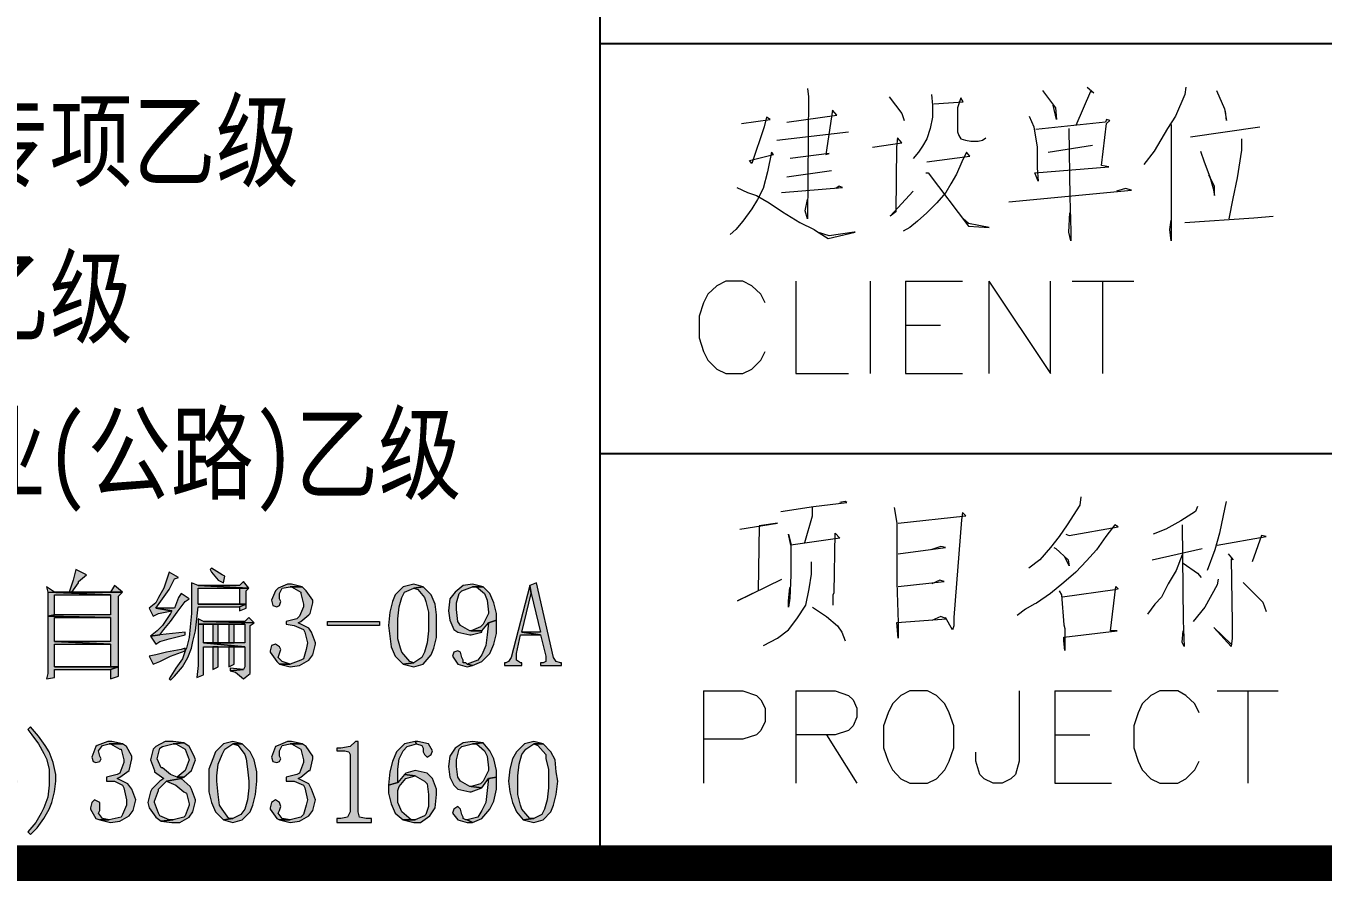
# Model space of a CAD drawing. Extents: x -809667 to 586099, y 3084146 to 3634412.
# Drawn here: x 380539.74 to 380552.4, y 3087209.78 to 3087218.12 of the extents above; entities that cross this region are included whole.
import ezdxf

# ---------------------------------------------------------------- set-up
doc = ezdxf.new("R2010")
doc.units = 0
doc.header["$LTSCALE"] = 0.5
doc.layers.add('PUB_TITLE', color=4, linetype='CONTINUOUS')
doc.styles.add('STYLE1', font='', dxfattribs={"width": 0.8})
doc.styles.get('STYLE1').set_extended_font_data('SimSun')

# ---------------------------------------------------------------- blocks, each defined once
blk = doc.blocks.new('AACI')
at = {"layer": 'PUB_TITLE'}
h = blk.add_hatch(color=256, dxfattribs=at)
h.dxf.hatch_style = 1
h.paths.add_polyline_path([(4786.5, 681.3), (4761.4, 693.9), (4755.1, 668.7), (4745.6, 640.4), (4751.9, 640.4), (4767.6, 662.4), (4767.6, 665.6)])
h.paths.add_polyline_path([(4852.6, 656.2), (4843.2, 640.4), (4871.5, 640.4)])
h.paths.add_polyline_path([(4871.5, 640.4), (4711, 640.4), (4692.1, 653), (4695.3, 640.4), (4843.2, 634.1), (4843.2, 586.9), (4711, 586.9), (4695.3, 583.8), (4843.2, 580.6), (4843.2, 524), (4711, 524), (4843.2, 517.7), (4843.2, 464.2), (4862.1, 464.2), (4862.1, 631)])
h.paths.add_polyline_path([(4711, 634.1), (4843.2, 634.1), (4695.3, 640.4), (4695.3, 615.2), (4695.3, 583.8), (4711, 586.9)], flags=17)
h.paths.add_polyline_path([(4711, 580.6), (4843.2, 580.6), (4695.3, 583.8), (4695.3, 542.9), (4695.3, 501.9), (4695.3, 470.5), (4695.3, 448.4), (4692.1, 435.9), (4711, 439), (4711, 457.9), (4843.2, 457.9), (4862.1, 464.2), (4711, 464.2), (4711, 517.7), (4843.2, 517.7), (4711, 524)])
h.paths.add_polyline_path([(4862.1, 464.2), (4843.2, 457.9), (4843.2, 435.9), (4862.1, 442.2)], flags=17)
h = blk.add_hatch(color=256, dxfattribs=at)
h.dxf.hatch_style = 1
h.paths.add_polyline_path([(4994.2, 671.9), (5003.7, 675), (4981.6, 687.6), (4978.5, 678.2), (4969.1, 649.9), (4956.5, 627.8), (4950.2, 615.2), (4934.4, 602.7), (4943.9, 583.8), (4956.5, 590.1), (4987.9, 596.4), (4950.2, 602.7), (4965.9, 624.7), (4981.6, 646.7)])
h.paths.add_polyline_path([(5019.4, 618.4), (5028.9, 624.7), (5010, 637.3), (5003.7, 627.8), (4994.2, 602.7), (4950.2, 602.7), (4987.9, 596.4), (4984.8, 590.1), (4965.9, 561.7), (4953.3, 549.2), (4937.6, 536.6), (4959.6, 539.7), (4969.1, 552.3), (4984.8, 571.2), (5000.5, 593.2)])
h.paths.add_polyline_path([(5019.4, 539.7), (5019.4, 546), (4959.6, 539.7), (4937.6, 536.6), (4950.2, 517.7), (4959.6, 524), (4981.6, 530.3)])
h.paths.add_polyline_path([(5019.4, 501.9), (5019.4, 508.2), (5010, 505.1), (4975.4, 498.8), (4950.2, 492.5), (4934.4, 489.4), (4943.9, 470.5), (4959.6, 476.8), (4984.8, 489.4)])
h.paths.add_polyline_path([(5050.9, 605.8), (5148.4, 605.8), (5164.2, 612.1), (5050.9, 612.1), (5050.9, 649.9), (5148.4, 649.9), (5170.5, 649.9), (5050.9, 656.2), (5035.1, 662.4), (5035.1, 656.2), (5035.1, 634.1), (5035.1, 596.4), (5035.1, 590.1), (5032, 558.6), (5028.9, 533.4), (5022.6, 508.2), (5019.4, 501.9), (5013.1, 483.1), (4997.4, 461), (4981.6, 435.9), (4984.8, 432.7), (4994.2, 442.2), (5013.1, 464.2), (5025.7, 486.2), (5035.1, 508.2), (5038.3, 524), (5044.6, 549.2), (5047.7, 577.5)])
h.paths.add_polyline_path([(5157.9, 665.6), (5148.4, 656.2), (5050.9, 656.2), (5170.5, 649.9)])
h.paths.add_polyline_path([(5113.8, 678.2), (5107.5, 681.3), (5082.4, 697.1), (5079.2, 693.9), (5082.4, 687.6), (5098.1, 668.7), (5110.7, 662.4)])
h.paths.add_polyline_path([(5164.2, 643.6), (5170.5, 649.9), (5148.4, 649.9), (5148.4, 612.1), (5164.2, 612.1)], flags=17)
h.paths.add_polyline_path([(5164.2, 602.7), (5164.2, 612.1), (5148.4, 605.8), (5148.4, 596.4)], flags=17)
h.paths.add_polyline_path([(5063.5, 571.2), (5050.9, 577.5), (5050.9, 564.9), (5085.5, 564.9), (5161, 564.9), (5161, 520.8), (5135.9, 520.8), (5085.5, 520.8), (5063.5, 520.8), (5161, 511.4), (5161, 464.2), (5157.9, 457.9), (5126.4, 454.7), (5139, 451.6), (5157.9, 435.9), (5173.6, 448.4), (5173.6, 461), (5173.6, 561.7), (5183.1, 568)])
h.paths.add_polyline_path([(5063.5, 564.9), (5050.9, 564.9), (5050.9, 492.5), (5050.9, 467.3), (5047.7, 439), (5063.5, 445.3), (5063.5, 511.4), (5085.5, 511.4), (5098.1, 511.4), (5123.3, 511.4), (5135.9, 511.4), (5161, 511.4), (5063.5, 520.8)], flags=17)
h.paths.add_polyline_path([(5098.1, 564.9), (5085.5, 564.9), (5085.5, 520.8), (5098.1, 520.8)], flags=17)
h.paths.add_polyline_path([(5135.9, 564.9), (5123.3, 564.9), (5123.3, 520.8), (5135.9, 520.8)], flags=17)
h.paths.add_polyline_path([(5135.9, 511.4), (5123.3, 511.4), (5123.3, 464.2), (5135.9, 470.5)], flags=17)
h.paths.add_polyline_path([(5098.1, 511.4), (5085.5, 511.4), (5085.5, 457.9), (5098.1, 464.2)], flags=17)
h.paths.add_polyline_path([(5126.4, 461), (5126.4, 454.7), (5157.9, 457.9)], flags=17)
h.paths.add_polyline_path([(5170.5, 580.6), (5161, 571.2), (5063.5, 571.2), (5183.1, 568)])
h = blk.add_hatch(color=256, dxfattribs=at)
h.dxf.hatch_style = 1
h.paths.add_polyline_path([(5271.2, 659.3), (5261.7, 659.3), (5239.7, 649.9), (5233.4, 643.6), (5224, 621.5), (5227.1, 608.9), (5236.6, 605.8), (5242.9, 608.9), (5246, 618.4), (5242.9, 624.7), (5242.9, 637.3), (5249.1, 649.9), (5268, 653), (5296.4, 653)])
h.paths.add_polyline_path([(5296.4, 653), (5271.2, 653), (5293.2, 640.4), (5293.2, 637.3), (5299.5, 612.1), (5299.5, 605.8), (5290.1, 583.8), (5283.8, 577.5), (5258.6, 571.2), (5258.6, 564.9), (5277.5, 561.7), (5299.5, 552.3), (5302.6, 546), (5308.9, 520.8), (5305.8, 505.1), (5299.5, 483.1), (5293.2, 479.9), (5268, 470.5), (5242.9, 470.5), (5268, 464.2), (5290.1, 467.3), (5312.1, 479.9), (5321.5, 492.5), (5327.8, 517.7), (5327.8, 520.8), (5318.4, 546), (5312.1, 555.4), (5286.9, 568), (5293.2, 571.2), (5312.1, 586.9), (5315.2, 590.1), (5321.5, 615.2), (5321.5, 621.5), (5305.8, 643.6)])
h.paths.add_polyline_path([(5246, 505.1), (5242.9, 511.4), (5233.4, 517.7), (5224, 514.5), (5220.8, 501.9), (5220.8, 498.8), (5236.6, 476.8), (5242.9, 470.5), (5268, 470.5), (5249.1, 476.8), (5239.7, 486.2), (5242.9, 495.7)])
h.paths.add_polyline_path([(5478.9, 571.2), (5356.1, 571.2), (5356.1, 561.7), (5478.9, 561.7)])
h.paths.add_polyline_path([(5532.4, 627.8), (5538.7, 640.4), (5560.7, 649.9), (5582.7, 653), (5560.7, 659.3), (5535.5, 653), (5516.6, 634.1), (5510.3, 618.4), (5504.1, 593.2), (5500.9, 561.7), (5504.1, 536.6), (5507.2, 511.4), (5516.6, 489.4), (5535.5, 470.5), (5560.7, 473.6), (5551.3, 476.8), (5532.4, 498.8), (5529.2, 508.2), (5522.9, 530.3), (5522.9, 561.7), (5522.9, 577.5), (5526.1, 605.8)])
h.paths.add_polyline_path([(5601.6, 634.1), (5582.7, 653), (5560.7, 649.9), (5570.1, 646.7), (5585.9, 627.8), (5589, 618.4), (5595.3, 593.2), (5595.3, 561.7), (5595.3, 549.2), (5592.2, 520.8), (5585.9, 498.8), (5579.6, 486.2), (5560.7, 473.6), (5535.5, 470.5), (5560.7, 464.2), (5582.7, 470.5), (5601.6, 492.5), (5607.9, 508.2), (5614.2, 533.4), (5614.2, 561.7), (5614.2, 586.9), (5611.1, 612.1)])
h.paths.add_polyline_path([(5661.4, 615.2), (5667.7, 637.3), (5674, 643.6), (5699.2, 653), (5724.3, 653), (5699.2, 659.3), (5677.1, 656.2), (5658.3, 640.4), (5645.7, 624.7), (5642.5, 596.4), (5645.7, 574.3), (5655.1, 552.3), (5664.6, 546), (5692.9, 539.7), (5696, 539.7), (5721.2, 546), (5721.2, 549.2), (5696, 549.2), (5692.9, 549.2), (5670.8, 561.7), (5664.6, 571.2), (5661.4, 599.5)])
h.paths.add_polyline_path([(5749.5, 615.2), (5740.1, 637.3), (5724.3, 653), (5708.6, 653), (5727.5, 637.3), (5733.8, 621.5), (5736.9, 593.2), (5736.9, 590.1), (5724.3, 564.9), (5718.1, 558.6), (5696, 549.2), (5721.2, 549.2), (5736.9, 568), (5755.8, 574.3), (5755.8, 590.1)])
h.paths.add_polyline_path([(5755.8, 574.3), (5736.9, 568), (5733.8, 539.7), (5730.6, 514.5), (5721.2, 492.5), (5711.8, 479.9), (5686.6, 470.5), (5699.2, 467.3), (5721.2, 476.8), (5740.1, 495.7), (5749.5, 517.7), (5755.8, 542.9)])
h.paths.add_polyline_path([(5670.8, 498.8), (5664.6, 501.9), (5655.1, 498.8), (5652, 489.4), (5664.6, 470.5), (5686.6, 464.2), (5699.2, 467.3), (5686.6, 470.5), (5683.4, 473.6), (5677.1, 473.6), (5677.1, 479.9), (5674, 486.2)])
h = blk.add_hatch(color=256, dxfattribs=at)
h.dxf.hatch_style = 1
h.paths.add_polyline_path([(5850.2, 662.4), (5834.5, 656.2), (5837.6, 637.3), (5859.7, 546), (5815.6, 546), (5859.7, 539.7), (5872.3, 489.4), (5872.3, 476.8), (5866, 473.6), (5859.7, 473.6), (5859.7, 467.3), (5910, 467.3), (5910, 473.6), (5906.9, 473.6), (5897.4, 476.8), (5891.1, 486.2)])
h.paths.add_polyline_path([(5834.5, 656.2), (5790.4, 486.2), (5784.1, 476.8), (5777.8, 473.6), (5774.7, 473.6), (5774.7, 467.3), (5815.6, 467.3), (5815.6, 473.6), (5812.5, 473.6), (5803, 479.9), (5803, 495.7), (5812.5, 539.7), (5859.7, 539.7), (5815.6, 546), (5837.6, 637.3)])
h = blk.add_hatch(color=256, dxfattribs=at)
h.dxf.hatch_style = 1
h.paths.add_polyline_path([(5843.9, 287.9), (5821.9, 281.7), (5803, 262.8), (5793.6, 247), (5787.3, 221.9), (5784.1, 193.5), (5787.3, 168.4), (5793.6, 143.2), (5803, 121.2), (5818.8, 102.3), (5843.9, 105.4), (5834.5, 105.4), (5815.6, 127.4), (5812.5, 136.9), (5806.2, 162.1), (5806.2, 193.5), (5806.2, 206.1), (5809.3, 234.4), (5815.6, 256.5), (5825.1, 269.1), (5843.9, 281.7), (5866, 281.7)])
h.paths.add_polyline_path([(5866, 281.7), (5843.9, 281.7), (5853.4, 278.5), (5872.3, 256.5), (5872.3, 247), (5878.6, 221.9), (5878.6, 193.5), (5878.6, 177.8), (5875.4, 149.5), (5869.1, 127.4), (5862.8, 114.9), (5843.9, 105.4), (5818.8, 102.3), (5843.9, 96), (5866, 102.3), (5884.8, 121.2), (5891.1, 136.9), (5897.4, 162.1), (5900.6, 193.5), (5897.4, 215.6), (5894.3, 243.9), (5884.8, 262.8)])
h.paths.add_polyline_path([(5699.2, 287.9), (5677.1, 284.8), (5658.3, 272.2), (5645.7, 253.3), (5642.5, 228.2), (5645.7, 203), (5655.1, 184.1), (5664.6, 174.7), (5692.9, 168.4), (5696, 168.4), (5721.2, 177.8), (5696, 180.9), (5692.9, 180.9), (5670.8, 193.5), (5664.6, 203), (5661.4, 228.2), (5661.4, 243.9), (5667.7, 269.1), (5674, 275.4), (5699.2, 281.7), (5724.3, 284.8)])
h.paths.add_polyline_path([(5724.3, 284.8), (5699.2, 281.7), (5708.6, 281.7), (5727.5, 265.9), (5733.8, 253.3), (5736.9, 225), (5736.9, 218.7), (5724.3, 193.5), (5718.1, 187.2), (5696, 180.9), (5721.2, 177.8), (5736.9, 199.8), (5755.8, 203), (5755.8, 218.7), (5749.5, 247), (5740.1, 265.9)])
h.paths.add_polyline_path([(5755.8, 203), (5736.9, 199.8), (5733.8, 171.5), (5730.6, 143.2), (5721.2, 124.3), (5711.8, 108.6), (5686.6, 102.3), (5699.2, 96), (5721.2, 105.4), (5740.1, 127.4), (5749.5, 146.3), (5755.8, 174.7)])
h.paths.add_polyline_path([(5664.6, 133.7), (5655.1, 127.4), (5652, 118), (5664.6, 102.3), (5686.6, 96), (5699.2, 96), (5686.6, 102.3), (5683.4, 102.3), (5677.1, 105.4), (5677.1, 108.6), (5674, 114.9), (5670.8, 127.4)])
h.paths.add_polyline_path([(5570.1, 287.9), (5563.8, 287.9), (5567, 281.7), (5579.6, 278.5), (5582.7, 272.2), (5582.7, 269.1), (5582.7, 262.8), (5585.9, 256.5), (5592.2, 250.2), (5601.6, 256.5), (5604.8, 265.9), (5595.3, 281.7)])
h.paths.add_polyline_path([(5563.8, 287.9), (5538.7, 281.7), (5519.8, 262.8), (5510.3, 240.7), (5504.1, 215.6), (5500.9, 184.1), (5522.9, 190.4), (5522.9, 221.9), (5526.1, 247), (5535.5, 265.9), (5545, 275.4), (5567, 281.7)])
h.paths.add_polyline_path([(5563.8, 218.7), (5541.8, 212.4), (5538.7, 209.3), (5563.8, 206.1), (5585.9, 193.5), (5592.2, 187.2), (5595.3, 162.1), (5595.3, 133.7), (5589, 114.9), (5585.9, 111.7), (5563.8, 102.3), (5535.5, 102.3), (5560.7, 96), (5576.4, 96), (5598.5, 111.7), (5611.1, 130.6), (5614.2, 162.1), (5614.2, 174.7), (5604.8, 199.8), (5592.2, 212.4)])
h.paths.add_polyline_path([(5538.7, 209.3), (5522.9, 190.4), (5500.9, 184.1), (5500.9, 165.2), (5507.2, 140), (5516.6, 118), (5535.5, 102.3), (5563.8, 102.3), (5554.4, 102.3), (5532.4, 121.2), (5522.9, 143.2), (5522.9, 171.5), (5526.1, 180.9), (5541.8, 199.8), (5563.8, 206.1)])
h.paths.add_polyline_path([(5428.5, 287.9), (5422.2, 287.9), (5409.6, 275.4), (5387.6, 272.2), (5378.2, 272.2), (5378.2, 265.9), (5397.1, 265.9), (5406.5, 262.8), (5409.6, 256.5), (5409.6, 121.2), (5403.4, 108.6), (5387.6, 105.4), (5378.2, 105.4), (5378.2, 96), (5460, 96), (5460, 105.4), (5447.4, 105.4), (5431.7, 108.6), (5428.5, 121.2)])
h.paths.add_polyline_path([(5271.2, 287.9), (5261.7, 287.9), (5239.7, 278.5), (5233.4, 275.4), (5224, 250.2), (5227.1, 240.7), (5236.6, 237.6), (5242.9, 240.7), (5246, 247), (5242.9, 253.3), (5242.9, 265.9), (5249.1, 278.5), (5268, 281.7), (5296.4, 281.7)])
h.paths.add_polyline_path([(5296.4, 281.7), (5268, 281.7), (5271.2, 281.7), (5293.2, 269.1), (5299.5, 243.9), (5299.5, 237.6), (5290.1, 212.4), (5283.8, 209.3), (5258.6, 203), (5258.6, 193.5), (5277.5, 193.5), (5299.5, 184.1), (5302.6, 177.8), (5308.9, 149.5), (5305.8, 136.9), (5299.5, 114.9), (5293.2, 108.6), (5268, 102.3), (5242.9, 102.3), (5268, 96), (5290.1, 99.1), (5312.1, 111.7), (5321.5, 124.3), (5327.8, 149.5), (5318.4, 174.7), (5312.1, 187.2), (5286.9, 199.8), (5293.2, 203), (5312.1, 218.7), (5315.2, 218.7), (5321.5, 247), (5321.5, 253.3), (5305.8, 275.4)])
h.paths.add_polyline_path([(5233.4, 149.5), (5224, 143.2), (5220.8, 130.6), (5220.8, 127.4), (5236.6, 105.4), (5242.9, 102.3), (5268, 102.3), (5249.1, 105.4), (5239.7, 118), (5242.9, 124.3), (5246, 133.7), (5242.9, 143.2)])
h.paths.add_polyline_path([(5132.7, 287.9), (5110.7, 281.7), (5091.8, 262.8), (5085.5, 247), (5076.1, 221.9), (5076.1, 193.5), (5076.1, 168.4), (5082.4, 143.2), (5091.8, 121.2), (5110.7, 102.3), (5132.7, 105.4), (5123.3, 105.4), (5107.5, 127.4), (5101.2, 136.9), (5098.1, 162.1), (5094.9, 193.5), (5094.9, 206.1), (5098.1, 234.4), (5107.5, 256.5), (5113.8, 269.1), (5132.7, 281.7), (5154.7, 281.7)])
h.paths.add_polyline_path([(5154.7, 281.7), (5132.7, 281.7), (5145.3, 278.5), (5161, 256.5), (5164.2, 247), (5167.3, 221.9), (5170.5, 193.5), (5170.5, 177.8), (5167.3, 149.5), (5161, 127.4), (5151.6, 114.9), (5132.7, 105.4), (5110.7, 102.3), (5132.7, 96), (5154.7, 102.3), (5173.6, 121.2), (5179.9, 136.9), (5186.2, 162.1), (5189.4, 193.5), (5189.4, 215.6), (5183.1, 243.9), (5173.6, 262.8)])
h.paths.add_polyline_path([(4991.1, 287.9), (4972.2, 287.9), (4950.2, 275.4), (4943.9, 269.1), (4937.6, 243.9), (4947, 218.7), (4947, 215.6), (4969.1, 199.8), (4959.6, 193.5), (4940.7, 174.7), (4937.6, 168.4), (4931.3, 143.2), (4934.4, 130.6), (4950.2, 108.6), (4962.8, 99.1), (4991.1, 102.3), (4981.6, 102.3), (4959.6, 111.7), (4956.5, 118), (4947, 143.2), (4947, 146.3), (4956.5, 171.5), (4956.5, 174.7), (4975.4, 193.5), (5010, 199.8), (5016.3, 203), (5000.5, 203), (4984.8, 209.3), (4965.9, 225), (4962.8, 225), (4953.3, 247), (4959.6, 272.2), (4965.9, 275.4), (4991.1, 281.7), (5016.3, 284.8)])
h.paths.add_polyline_path([(5016.3, 284.8), (4991.1, 281.7), (4997.4, 281.7), (5019.4, 269.1), (5028.9, 243.9), (5019.4, 218.7), (5000.5, 203), (5016.3, 203), (5035.1, 218.7), (5044.6, 243.9), (5041.4, 253.3), (5028.9, 275.4)])
h.paths.add_polyline_path([(5010, 199.8), (4975.4, 193.5), (4997.4, 184.1), (5016.3, 168.4), (5022.6, 165.2), (5028.9, 140), (5028.9, 136.9), (5019.4, 111.7), (5016.3, 108.6), (4991.1, 102.3), (4962.8, 99.1), (4987.9, 96), (5006.8, 96), (5028.9, 108.6), (5038.3, 121.2), (5044.6, 146.3), (5044.6, 149.5), (5035.1, 174.7), (5032, 180.9)])
h.paths.add_polyline_path([(4846.3, 287.9), (4836.9, 287.9), (4811.7, 278.5), (4808.6, 275.4), (4799.1, 250.2), (4802.3, 240.7), (4808.6, 237.6), (4818, 240.7), (4821.1, 247), (4818, 253.3), (4814.9, 265.9), (4824.3, 278.5), (4840, 281.7), (4871.5, 281.7)])
h.paths.add_polyline_path([(4871.5, 281.7), (4840, 281.7), (4843.2, 281.7), (4865.2, 269.1), (4868.4, 269.1), (4874.6, 243.9), (4874.6, 237.6), (4865.2, 212.4), (4858.9, 209.3), (4833.7, 203), (4833.7, 193.5), (4852.6, 193.5), (4871.5, 184.1), (4874.6, 177.8), (4880.9, 149.5), (4880.9, 136.9), (4871.5, 114.9), (4868.4, 108.6), (4840, 102.3), (4818, 102.3), (4843.2, 96), (4865.2, 99.1), (4887.2, 111.7), (4896.7, 124.3), (4903, 149.5), (4893.5, 174.7), (4884.1, 187.2), (4858.9, 199.8), (4865.2, 203), (4887.2, 218.7), (4893.5, 247), (4893.5, 253.3), (4880.9, 275.4)])
h.paths.add_polyline_path([(4805.4, 149.5), (4799.1, 143.2), (4796, 130.6), (4796, 127.4), (4808.6, 105.4), (4818, 102.3), (4840, 102.3), (4824.3, 105.4), (4814.9, 118), (4818, 124.3), (4818, 133.7), (4818, 143.2)])
h.paths.add_polyline_path([(4654.4, 322.6), (4648.1, 316.3), (4657.5, 303.7), (4673.2, 281.7), (4685.8, 259.6), (4692.1, 247), (4698.4, 221.9), (4698.4, 193.5), (4698.4, 184.1), (4695.3, 155.8), (4685.8, 130.6), (4679.5, 118), (4666.9, 96), (4648.1, 74), (4654.4, 67.7), (4670.1, 83.4), (4685.8, 105.4), (4698.4, 127.4), (4704.7, 143.2), (4711, 168.4), (4714.1, 193.5), (4714.1, 209.3), (4707.9, 237.6), (4698.4, 262.8), (4689, 278.5), (4673.2, 300.5)])
h.paths.add_polyline_path([(4566.2, 287.9), (4541.1, 281.7), (4525.3, 262.8), (4515.9, 247), (4509.6, 221.9), (4506.4, 193.5), (4509.6, 168.4), (4512.7, 143.2), (4525.3, 121.2), (4541.1, 102.3), (4566.2, 105.4), (4556.8, 105.4), (4537.9, 127.4), (4534.8, 136.9), (4528.5, 162.1), (4528.5, 193.5), (4528.5, 206.1), (4531.6, 234.4), (4537.9, 256.5), (4544.2, 269.1), (4566.2, 281.7), (4588.3, 281.7)])
h.paths.add_polyline_path([(4588.3, 281.7), (4566.2, 281.7), (4575.7, 278.5), (4591.4, 256.5), (4594.6, 247), (4600.9, 221.9), (4600.9, 193.5), (4600.9, 177.8), (4597.7, 149.5), (4591.4, 127.4), (4585.1, 114.9), (4566.2, 105.4), (4541.1, 102.3), (4566.2, 96), (4588.3, 102.3), (4607.2, 121.2), (4613.4, 136.9), (4619.7, 162.1), (4622.9, 193.5), (4619.7, 215.6), (4616.6, 243.9), (4607.2, 262.8)])
h.paths.add_polyline_path([(4421.5, 287.9), (4412, 287.9), (4386.9, 278.5), (4377.4, 265.9), (4368, 240.7), (4374.3, 228.2), (4383.7, 225), (4393.2, 228.2), (4393.2, 237.6), (4390, 243.9), (4386.9, 256.5), (4396.3, 275.4), (4418.3, 281.7), (4449.8, 284.8)])
h.paths.add_polyline_path([(4449.8, 284.8), (4418.3, 281.7), (4421.5, 281.7), (4443.5, 272.2), (4446.7, 269.1), (4452.9, 240.7), (4452.9, 234.4), (4443.5, 209.3), (4437.2, 196.7), (4418.3, 174.7), (4402.6, 155.8), (4383.7, 136.9), (4380.6, 133.7), (4364.8, 111.7), (4377.4, 114.9), (4380.6, 118), (4399.4, 140), (4408.9, 149.5), (4424.6, 168.4), (4449.8, 190.4), (4452.9, 193.5), (4468.7, 215.6), (4475, 243.9), (4471.8, 253.3), (4462.4, 275.4)])
h.paths.add_polyline_path([(4475, 146.3), (4468.7, 146.3), (4459.2, 121.2), (4443.5, 114.9), (4377.4, 114.9), (4364.8, 111.7), (4364.8, 96), (4468.7, 96)])
h.paths.add_polyline_path([(4279.9, 287.9), (4257.8, 281.7), (4238.9, 262.8), (4232.7, 247), (4226.4, 221.9), (4223.2, 193.5), (4223.2, 168.4), (4229.5, 143.2), (4238.9, 121.2), (4257.8, 102.3), (4279.9, 105.4), (4270.4, 105.4), (4254.7, 127.4), (4251.5, 136.9), (4245.2, 162.1), (4242.1, 193.5), (4242.1, 206.1), (4248.4, 234.4), (4254.7, 256.5), (4261, 269.1), (4279.9, 281.7), (4305, 281.7)])
h.paths.add_polyline_path([(4305, 281.7), (4279.9, 281.7), (4292.4, 278.5), (4308.2, 256.5), (4311.3, 247), (4314.5, 221.9), (4317.6, 193.5), (4317.6, 177.8), (4314.5, 149.5), (4308.2, 127.4), (4301.9, 114.9), (4279.9, 105.4), (4257.8, 102.3), (4279.9, 96), (4301.9, 102.3), (4320.8, 121.2), (4330.2, 136.9), (4336.5, 162.1), (4336.5, 193.5), (4336.5, 215.6), (4330.2, 243.9), (4320.8, 262.8)])
h.paths.add_polyline_path([(4191.7, 322.6), (4172.9, 303.7), (4157.1, 284.8), (4144.5, 262.8), (4138.2, 247), (4131.9, 221.9), (4128.8, 193.5), (4128.8, 180.9), (4135.1, 152.6), (4144.5, 127.4), (4154, 108.6), (4169.7, 89.7), (4191.7, 67.7), (4194.9, 74), (4185.4, 86.5), (4169.7, 108.6), (4157.1, 130.6), (4154, 143.2), (4147.7, 168.4), (4144.5, 193.5), (4144.5, 206.1), (4147.7, 234.4), (4157.1, 259.6), (4163.4, 272.2), (4179.2, 294.2), (4194.9, 316.3)])
blk.add_lwpolyline([(0, 4000), (6000, 4000), (6000, 0), (0, 0)], close=True, dxfattribs=at)
at = {"layer": 'PUB_TITLE', "lineweight": 0}
for points in [[(4761.4, 693.9), (4761.4, 693.9), (4755.1, 668.7), (4745.6, 640.4), (4751.9, 640.4), (4767.6, 662.4), (4767.6, 665.6), (4786.5, 681.3)], [(4981.6, 687.6), (4978.5, 678.2), (4969.1, 649.9), (4956.5, 627.8), (4950.2, 615.2), (4934.4, 602.7), (4943.9, 583.8), (4956.5, 590.1), (4987.9, 596.4), (4950.2, 602.7), (4950.2, 602.7), (4965.9, 624.7), (4981.6, 646.7), (4994.2, 671.9), (5003.7, 675)], [(5082.4, 697.1), (5079.2, 693.9), (5082.4, 687.6), (5098.1, 668.7), (5110.7, 662.4), (5113.8, 678.2), (5107.5, 681.3)], [(4692.1, 653), (4695.3, 640.4), (4843.2, 634.1), (4843.2, 586.9), (4711, 586.9), (4695.3, 583.8), (4843.2, 580.6), (4843.2, 524), (4711, 524), (4843.2, 517.7), (4843.2, 464.2), (4711, 464.2), (4862.1, 464.2), (4862.1, 631), (4871.5, 640.4), (4711, 640.4)], [(4852.6, 656.2), (4843.2, 640.4), (4751.9, 640.4), (4745.6, 640.4), (4711, 640.4), (4871.5, 640.4)], [(5035.1, 662.4), (5035.1, 656.2), (5035.1, 634.1), (5035.1, 596.4), (5035.1, 590.1), (5032, 558.6), (5028.9, 533.4), (5022.6, 508.2), (5022.6, 508.2), (5019.4, 501.9), (5019.4, 501.9), (5013.1, 483.1), (4997.4, 461), (4981.6, 435.9), (4984.8, 432.7), (4994.2, 442.2), (5013.1, 464.2), (5025.7, 486.2), (5035.1, 508.2), (5038.3, 524), (5044.6, 549.2), (5047.7, 577.5), (5050.9, 605.8), (5148.4, 605.8), (5164.2, 612.1), (5050.9, 612.1), (5050.9, 649.9), (5148.4, 649.9), (5170.5, 649.9), (5050.9, 656.2)], [(5157.9, 665.6), (5148.4, 656.2), (5050.9, 656.2), (5170.5, 649.9)], [(5170.5, 649.9), (5148.4, 649.9), (5148.4, 612.1), (5050.9, 612.1), (5164.2, 612.1), (5164.2, 643.6)], [(5271.2, 659.3), (5261.7, 659.3), (5239.7, 649.9), (5233.4, 643.6), (5224, 621.5), (5227.1, 608.9), (5236.6, 605.8), (5242.9, 608.9), (5246, 618.4), (5242.9, 624.7), (5242.9, 637.3), (5249.1, 649.9), (5268, 653), (5296.4, 653)], [(5296.4, 653), (5268, 653), (5271.2, 653), (5293.2, 640.4), (5293.2, 637.3), (5299.5, 612.1), (5299.5, 605.8), (5290.1, 583.8), (5283.8, 577.5), (5258.6, 571.2), (5258.6, 564.9), (5277.5, 561.7), (5299.5, 552.3), (5302.6, 546), (5308.9, 520.8), (5305.8, 505.1), (5299.5, 483.1), (5293.2, 479.9), (5268, 470.5), (5242.9, 470.5), (5268, 464.2), (5290.1, 467.3), (5312.1, 479.9), (5321.5, 492.5), (5327.8, 517.7), (5327.8, 520.8), (5318.4, 546), (5312.1, 555.4), (5286.9, 568), (5293.2, 571.2), (5312.1, 586.9), (5315.2, 590.1), (5321.5, 615.2), (5321.5, 621.5), (5305.8, 643.6)], [(5560.7, 659.3), (5535.5, 653), (5516.6, 634.1), (5510.3, 618.4), (5504.1, 593.2), (5500.9, 561.7), (5504.1, 536.6), (5507.2, 511.4), (5516.6, 489.4), (5535.5, 470.5), (5560.7, 473.6), (5551.3, 476.8), (5532.4, 498.8), (5529.2, 508.2), (5522.9, 530.3), (5522.9, 561.7), (5522.9, 577.5), (5526.1, 605.8), (5532.4, 627.8), (5538.7, 640.4), (5560.7, 649.9), (5582.7, 653)], [(5582.7, 653), (5560.7, 649.9), (5570.1, 646.7), (5585.9, 627.8), (5589, 618.4), (5595.3, 593.2), (5595.3, 561.7), (5595.3, 549.2), (5592.2, 520.8), (5585.9, 498.8), (5579.6, 486.2), (5560.7, 473.6), (5535.5, 470.5), (5560.7, 464.2), (5582.7, 470.5), (5601.6, 492.5), (5607.9, 508.2), (5614.2, 533.4), (5614.2, 561.7), (5614.2, 586.9), (5611.1, 612.1), (5601.6, 634.1)], [(5699.2, 659.3), (5677.1, 656.2), (5658.3, 640.4), (5645.7, 624.7), (5642.5, 596.4), (5645.7, 574.3), (5655.1, 552.3), (5664.6, 546), (5692.9, 539.7), (5696, 539.7), (5721.2, 546), (5721.2, 549.2), (5696, 549.2), (5692.9, 549.2), (5670.8, 561.7), (5664.6, 571.2), (5661.4, 599.5), (5661.4, 615.2), (5667.7, 637.3), (5674, 643.6), (5699.2, 653), (5724.3, 653)], [(5724.3, 653), (5699.2, 653), (5708.6, 653), (5727.5, 637.3), (5733.8, 621.5), (5736.9, 593.2), (5736.9, 590.1), (5724.3, 564.9), (5718.1, 558.6), (5696, 549.2), (5721.2, 549.2), (5736.9, 568), (5755.8, 574.3), (5755.8, 590.1), (5749.5, 615.2), (5740.1, 637.3)], [(5834.5, 656.2), (5790.4, 486.2), (5784.1, 476.8), (5777.8, 473.6), (5774.7, 473.6), (5774.7, 467.3), (5815.6, 467.3), (5815.6, 473.6), (5812.5, 473.6), (5803, 479.9), (5803, 495.7), (5812.5, 539.7), (5859.7, 539.7), (5815.6, 546), (5837.6, 637.3), (5837.6, 637.3)], [(5850.2, 662.4), (5834.5, 656.2), (5837.6, 637.3), (5859.7, 546), (5815.6, 546), (5859.7, 539.7), (5872.3, 489.4), (5872.3, 476.8), (5866, 473.6), (5859.7, 473.6), (5859.7, 467.3), (5910, 467.3), (5910, 473.6), (5906.9, 473.6), (5897.4, 476.8), (5891.1, 486.2)], [(4695.3, 640.4), (4695.3, 615.2), (4695.3, 583.8), (4711, 586.9), (4711, 634.1), (4843.2, 634.1)], [(5010, 637.3), (5003.7, 627.8), (4994.2, 602.7), (4950.2, 602.7), (4987.9, 596.4), (4984.8, 590.1), (4965.9, 561.7), (4953.3, 549.2), (4937.6, 536.6), (4959.6, 539.7), (4969.1, 552.3), (4984.8, 571.2), (5000.5, 593.2), (5019.4, 618.4), (5028.9, 624.7)], [(4695.3, 583.8), (4695.3, 542.9), (4695.3, 501.9), (4695.3, 470.5), (4695.3, 448.4), (4692.1, 435.9), (4711, 439), (4711, 457.9), (4843.2, 457.9), (4862.1, 464.2), (4711, 464.2), (4711, 517.7), (4843.2, 517.7), (4711, 524), (4711, 580.6), (4843.2, 580.6)], [(5164.2, 612.1), (5148.4, 605.8), (5148.4, 596.4), (5164.2, 602.7)], [(5050.9, 564.9), (5050.9, 492.5), (5050.9, 467.3), (5047.7, 439), (5063.5, 445.3), (5063.5, 511.4), (5085.5, 511.4), (5098.1, 511.4), (5123.3, 511.4), (5135.9, 511.4), (5161, 511.4), (5063.5, 520.8), (5063.5, 564.9), (5085.5, 564.9)], [(5050.9, 577.5), (5050.9, 564.9), (5085.5, 564.9), (5161, 564.9), (5161, 520.8), (5135.9, 520.8), (5085.5, 520.8), (5063.5, 520.8), (5161, 511.4), (5161, 464.2), (5157.9, 457.9), (5157.9, 457.9), (5126.4, 454.7), (5139, 451.6), (5157.9, 435.9), (5173.6, 448.4), (5173.6, 461), (5173.6, 561.7), (5183.1, 568), (5063.5, 571.2)], [(5170.5, 580.6), (5161, 571.2), (5063.5, 571.2), (5183.1, 568)], [(5135.9, 564.9), (5123.3, 564.9), (5123.3, 520.8), (5098.1, 520.8), (5085.5, 520.8), (5135.9, 520.8)], [(5085.5, 564.9), (5085.5, 520.8), (5098.1, 520.8), (5098.1, 564.9), (5123.3, 564.9), (5135.9, 564.9), (5161, 564.9)], [(5356.1, 561.7), (5356.1, 571.2), (5478.9, 571.2), (5478.9, 561.7), (5356.1, 561.7)], [(5755.8, 574.3), (5736.9, 568), (5733.8, 539.7), (5730.6, 514.5), (5721.2, 492.5), (5711.8, 479.9), (5686.6, 470.5), (5699.2, 467.3), (5721.2, 476.8), (5740.1, 495.7), (5749.5, 517.7), (5755.8, 542.9)], [(5019.4, 546), (4959.6, 539.7), (4937.6, 536.6), (4950.2, 517.7), (4959.6, 524), (4981.6, 530.3), (5019.4, 539.7)], [(5019.4, 508.2), (5010, 505.1), (4975.4, 498.8), (4950.2, 492.5), (4934.4, 489.4), (4943.9, 470.5), (4943.9, 470.5), (4959.6, 476.8), (4984.8, 489.4), (5019.4, 501.9), (5019.4, 501.9)], [(5098.1, 511.4), (5085.5, 511.4), (5085.5, 457.9), (5098.1, 464.2)], [(5135.9, 511.4), (5123.3, 511.4), (5123.3, 464.2), (5135.9, 470.5)], [(5233.4, 517.7), (5224, 514.5), (5220.8, 501.9), (5220.8, 498.8), (5236.6, 476.8), (5242.9, 470.5), (5268, 470.5), (5249.1, 476.8), (5239.7, 486.2), (5242.9, 495.7), (5246, 505.1), (5242.9, 511.4)], [(5664.6, 501.9), (5655.1, 498.8), (5652, 489.4), (5664.6, 470.5), (5686.6, 464.2), (5699.2, 467.3), (5686.6, 470.5), (5683.4, 473.6), (5677.1, 473.6), (5677.1, 479.9), (5674, 486.2), (5670.8, 498.8)], [(4862.1, 464.2), (4843.2, 457.9), (4843.2, 435.9), (4862.1, 442.2)], [(5126.4, 461), (5126.4, 454.7), (5157.9, 457.9)], [(4654.4, 322.6), (4648.1, 316.3), (4657.5, 303.7), (4673.2, 281.7), (4685.8, 259.6), (4692.1, 247), (4698.4, 221.9), (4698.4, 193.5), (4698.4, 184.1), (4695.3, 155.8), (4685.8, 130.6), (4679.5, 118), (4666.9, 96), (4648.1, 74), (4654.4, 67.7), (4670.1, 83.4), (4685.8, 105.4), (4698.4, 127.4), (4704.7, 143.2), (4711, 168.4), (4714.1, 193.5), (4714.1, 209.3), (4707.9, 237.6), (4698.4, 262.8), (4689, 278.5), (4673.2, 300.5)], [(4846.3, 287.9), (4836.9, 287.9), (4811.7, 278.5), (4808.6, 275.4), (4799.1, 250.2), (4802.3, 240.7), (4808.6, 237.6), (4818, 240.7), (4821.1, 247), (4818, 253.3), (4814.9, 265.9), (4824.3, 278.5), (4840, 281.7), (4871.5, 281.7)], [(4871.5, 281.7), (4840, 281.7), (4843.2, 281.7), (4865.2, 269.1), (4868.4, 269.1), (4874.6, 243.9), (4874.6, 237.6), (4865.2, 212.4), (4858.9, 209.3), (4833.7, 203), (4833.7, 193.5), (4852.6, 193.5), (4871.5, 184.1), (4874.6, 177.8), (4880.9, 149.5), (4880.9, 136.9), (4871.5, 114.9), (4868.4, 108.6), (4840, 102.3), (4818, 102.3), (4843.2, 96), (4865.2, 99.1), (4887.2, 111.7), (4896.7, 124.3), (4903, 149.5), (4903, 149.5), (4893.5, 174.7), (4884.1, 187.2), (4858.9, 199.8), (4865.2, 203), (4887.2, 218.7), (4887.2, 218.7), (4893.5, 247), (4893.5, 253.3), (4880.9, 275.4)], [(4991.1, 287.9), (4972.2, 287.9), (4950.2, 275.4), (4943.9, 269.1), (4937.6, 243.9), (4937.6, 243.9), (4947, 218.7), (4947, 215.6), (4969.1, 199.8), (4959.6, 193.5), (4940.7, 174.7), (4937.6, 168.4), (4931.3, 143.2), (4934.4, 130.6), (4950.2, 108.6), (4962.8, 99.1), (4991.1, 102.3), (4981.6, 102.3), (4959.6, 111.7), (4956.5, 118), (4947, 143.2), (4947, 146.3), (4956.5, 171.5), (4956.5, 174.7), (4975.4, 193.5), (5010, 199.8), (5016.3, 203), (5000.5, 203), (4984.8, 209.3), (4965.9, 225), (4962.8, 225), (4953.3, 247), (4959.6, 272.2), (4965.9, 275.4), (4991.1, 281.7), (5016.3, 284.8)], [(5016.3, 284.8), (4991.1, 281.7), (4997.4, 281.7), (5019.4, 269.1), (5019.4, 269.1), (5028.9, 243.9), (5019.4, 218.7), (5000.5, 203), (5016.3, 203), (5035.1, 218.7), (5044.6, 243.9), (5041.4, 253.3), (5028.9, 275.4)], [(5132.7, 287.9), (5110.7, 281.7), (5091.8, 262.8), (5085.5, 247), (5076.1, 221.9), (5076.1, 193.5), (5076.1, 168.4), (5082.4, 143.2), (5091.8, 121.2), (5110.7, 102.3), (5132.7, 105.4), (5123.3, 105.4), (5107.5, 127.4), (5101.2, 136.9), (5098.1, 162.1), (5094.9, 193.5), (5094.9, 206.1), (5098.1, 234.4), (5107.5, 256.5), (5113.8, 269.1), (5132.7, 281.7), (5154.7, 281.7)], [(5154.7, 281.7), (5132.7, 281.7), (5145.3, 278.5), (5161, 256.5), (5164.2, 247), (5167.3, 221.9), (5170.5, 193.5), (5170.5, 177.8), (5167.3, 149.5), (5161, 127.4), (5151.6, 114.9), (5132.7, 105.4), (5110.7, 102.3), (5132.7, 96), (5154.7, 102.3), (5173.6, 121.2), (5179.9, 136.9), (5186.2, 162.1), (5189.4, 193.5), (5189.4, 215.6), (5183.1, 243.9), (5173.6, 262.8)], [(5271.2, 287.9), (5261.7, 287.9), (5239.7, 278.5), (5233.4, 275.4), (5224, 250.2), (5227.1, 240.7), (5236.6, 237.6), (5242.9, 240.7), (5246, 247), (5242.9, 253.3), (5242.9, 265.9), (5249.1, 278.5), (5268, 281.7), (5296.4, 281.7)], [(5296.4, 281.7), (5268, 281.7), (5271.2, 281.7), (5293.2, 269.1), (5293.2, 269.1), (5299.5, 243.9), (5299.5, 237.6), (5290.1, 212.4), (5283.8, 209.3), (5258.6, 203), (5258.6, 193.5), (5277.5, 193.5), (5299.5, 184.1), (5302.6, 177.8), (5308.9, 149.5), (5305.8, 136.9), (5299.5, 114.9), (5293.2, 108.6), (5268, 102.3), (5242.9, 102.3), (5268, 96), (5290.1, 99.1), (5312.1, 111.7), (5321.5, 124.3), (5327.8, 149.5), (5327.8, 149.5), (5318.4, 174.7), (5312.1, 187.2), (5286.9, 199.8), (5293.2, 203), (5312.1, 218.7), (5315.2, 218.7), (5321.5, 247), (5321.5, 253.3), (5305.8, 275.4)], [(5428.5, 287.9), (5422.2, 287.9), (5409.6, 275.4), (5387.6, 272.2), (5378.2, 272.2), (5378.2, 265.9), (5397.1, 265.9), (5406.5, 262.8), (5409.6, 256.5), (5409.6, 121.2), (5403.4, 108.6), (5387.6, 105.4), (5378.2, 105.4), (5378.2, 96), (5460, 96), (5460, 105.4), (5447.4, 105.4), (5431.7, 108.6), (5428.5, 121.2)], [(5563.8, 287.9), (5538.7, 281.7), (5519.8, 262.8), (5519.8, 262.8), (5510.3, 240.7), (5504.1, 215.6), (5500.9, 184.1), (5522.9, 190.4), (5522.9, 221.9), (5526.1, 247), (5535.5, 265.9), (5545, 275.4), (5567, 281.7)], [(5570.1, 287.9), (5563.8, 287.9), (5567, 281.7), (5579.6, 278.5), (5582.7, 272.2), (5582.7, 269.1), (5582.7, 262.8), (5585.9, 256.5), (5592.2, 250.2), (5601.6, 256.5), (5604.8, 265.9), (5595.3, 281.7), (5595.3, 281.7)], [(5699.2, 287.9), (5677.1, 284.8), (5658.3, 272.2), (5645.7, 253.3), (5642.5, 228.2), (5645.7, 203), (5655.1, 184.1), (5664.6, 174.7), (5692.9, 168.4), (5696, 168.4), (5721.2, 177.8), (5721.2, 177.8), (5696, 180.9), (5692.9, 180.9), (5670.8, 193.5), (5664.6, 203), (5661.4, 228.2), (5661.4, 243.9), (5667.7, 269.1), (5674, 275.4), (5699.2, 281.7), (5724.3, 284.8)], [(5724.3, 284.8), (5699.2, 281.7), (5708.6, 281.7), (5727.5, 265.9), (5733.8, 253.3), (5736.9, 225), (5736.9, 218.7), (5724.3, 193.5), (5718.1, 187.2), (5696, 180.9), (5721.2, 177.8), (5736.9, 199.8), (5755.8, 203), (5755.8, 218.7), (5749.5, 247), (5740.1, 265.9)], [(5843.9, 287.9), (5821.9, 281.7), (5803, 262.8), (5793.6, 247), (5787.3, 221.9), (5784.1, 193.5), (5787.3, 168.4), (5793.6, 143.2), (5803, 121.2), (5818.8, 102.3), (5843.9, 105.4), (5834.5, 105.4), (5815.6, 127.4), (5812.5, 136.9), (5806.2, 162.1), (5806.2, 193.5), (5806.2, 206.1), (5809.3, 234.4), (5815.6, 256.5), (5825.1, 269.1), (5843.9, 281.7), (5866, 281.7)], [(5866, 281.7), (5843.9, 281.7), (5853.4, 278.5), (5872.3, 256.5), (5872.3, 247), (5878.6, 221.9), (5878.6, 193.5), (5878.6, 177.8), (5875.4, 149.5), (5869.1, 127.4), (5862.8, 114.9), (5843.9, 105.4), (5818.8, 102.3), (5843.9, 96), (5866, 102.3), (5884.8, 121.2), (5891.1, 136.9), (5897.4, 162.1), (5900.6, 193.5), (5897.4, 215.6), (5894.3, 243.9), (5884.8, 262.8)], [(5563.8, 218.7), (5541.8, 212.4), (5538.7, 209.3), (5563.8, 206.1), (5563.8, 206.1), (5585.9, 193.5), (5592.2, 187.2), (5595.3, 162.1), (5595.3, 133.7), (5589, 114.9), (5585.9, 111.7), (5563.8, 102.3), (5535.5, 102.3), (5560.7, 96), (5576.4, 96), (5598.5, 111.7), (5611.1, 130.6), (5614.2, 162.1), (5614.2, 174.7), (5604.8, 199.8), (5592.2, 212.4)], [(5010, 199.8), (4975.4, 193.5), (4997.4, 184.1), (5016.3, 168.4), (5022.6, 165.2), (5028.9, 140), (5028.9, 136.9), (5019.4, 111.7), (5016.3, 108.6), (4991.1, 102.3), (4962.8, 99.1), (4987.9, 96), (5006.8, 96), (5028.9, 108.6), (5038.3, 121.2), (5044.6, 146.3), (5044.6, 149.5), (5035.1, 174.7), (5032, 180.9)], [(5538.7, 209.3), (5522.9, 190.4), (5500.9, 184.1), (5500.9, 165.2), (5507.2, 140), (5516.6, 118), (5516.6, 118), (5535.5, 102.3), (5563.8, 102.3), (5554.4, 102.3), (5532.4, 121.2), (5532.4, 121.2), (5522.9, 143.2), (5522.9, 171.5), (5526.1, 180.9), (5541.8, 199.8), (5563.8, 206.1)], [(5755.8, 203), (5736.9, 199.8), (5733.8, 171.5), (5730.6, 143.2), (5721.2, 124.3), (5711.8, 108.6), (5686.6, 102.3), (5699.2, 96), (5721.2, 105.4), (5740.1, 127.4), (5749.5, 146.3), (5755.8, 174.7)], [(4805.4, 149.5), (4799.1, 143.2), (4796, 130.6), (4796, 127.4), (4808.6, 105.4), (4818, 102.3), (4840, 102.3), (4824.3, 105.4), (4814.9, 118), (4818, 124.3), (4818, 133.7), (4818, 143.2)], [(5233.4, 149.5), (5224, 143.2), (5220.8, 130.6), (5220.8, 127.4), (5236.6, 105.4), (5242.9, 102.3), (5268, 102.3), (5249.1, 105.4), (5239.7, 118), (5242.9, 124.3), (5246, 133.7), (5242.9, 143.2)], [(5664.6, 133.7), (5655.1, 127.4), (5652, 118), (5664.6, 102.3), (5686.6, 96), (5699.2, 96), (5686.6, 102.3), (5683.4, 102.3), (5677.1, 105.4), (5677.1, 108.6), (5674, 114.9), (5670.8, 127.4)]]:
    blk.add_lwpolyline(points, close=True, dxfattribs=at)
at = {"layer": 'PUB_TITLE', "char_height": 180, "attachment_point": 1, "line_spacing_factor": 0.8, "style": 'STYLE1'}
for s, insert in [('风景园林工程设计专项乙级', (2931.6, 1797.7)), ('市政行业排水工程乙级', (2931.6, 1428.1)), ('公路行业(公路)乙级', (3905.6, 1058.5))]:
    blk.add_mtext_dynamic_manual_height_columns(s, width=5003.392, gutter_width=1750, heights=[0], dxfattribs=dict(at, insert=insert))

msp = doc.modelspace()

# ---------------------------------------------------------------- linework, layer by layer
at = {"layer": 'PUB_TITLE'}
msp.add_lwpolyline([(380520.565, 3087226.467), (380545.34, 3087226.467), (380545.34, 3087209.95), (380520.565, 3087209.95)], close=True, dxfattribs=at)
msp.add_lwpolyline([(380520.565, 3087226.467), (380545.34, 3087226.467), (380545.34, 3087209.95), (380520.565, 3087209.95)], close=True, dxfattribs=at)
for points in [[(380545.34, 3087217.95), (380620.565, 3087217.95)], [(380545.34, 3087213.95), (380620.565, 3087213.95)]]:
    msp.add_lwpolyline(points, dxfattribs=at)
at = {"layer": 'PUB_TITLE', "color": 140, "lineweight": 0}
for points in [[(380547.369, 3087217.513), (380547.38, 3087217.432), (380547.369, 3087216.238), (380547.347, 3087216.319), (380547.369, 3087216.428)], [(380549.664, 3087217.491), (380549.789, 3087217.323), (380549.8, 3087217.209), (380549.767, 3087217.35)], [(380550.098, 3087217.524), (380550.163, 3087217.47), (380550.131, 3087217.481), (380549.99, 3087217.15)], [(380551.064, 3087217.524), (380551.053, 3087217.453), (380550.961, 3087217.242), (380550.885, 3087217.122), (380550.755, 3087216.9), (380550.652, 3087216.77)], [(380551.363, 3087217.491), (380551.439, 3087217.312), (380551.46, 3087217.198), (380551.449, 3087217.291)], [(380548.166, 3087217.432), (380548.291, 3087217.269), (380548.313, 3087217.198)], [(380548.579, 3087217.453), (380548.59, 3087217.35), (380548.59, 3087217.231), (380548.568, 3087217.122), (380548.535, 3087217.019), (380548.492, 3087216.949), (380548.454, 3087216.889), (380548.4, 3087216.829)], [(380548.601, 3087217.361), (380548.888, 3087217.383), (380548.866, 3087217.421), (380548.834, 3087217.323), (380548.834, 3087217.242), (380548.834, 3087217.171), (380548.834, 3087217.09), (380548.845, 3087217.052), (380548.866, 3087217.019), (380548.91, 3087217.008), (380548.964, 3087216.998), (380549.035, 3087216.998), (380549.078, 3087217.008), (380549.111, 3087217.03)], [(380546.723, 3087217.171), (380547.005, 3087217.209), (380546.967, 3087217.231), (380546.946, 3087217.139), (380546.826, 3087216.781), (380546.804, 3087216.808), (380547.038, 3087216.867), (380547.016, 3087216.889), (380546.978, 3087216.699), (380546.935, 3087216.536), (380546.88, 3087216.428), (380546.826, 3087216.336), (380546.739, 3087216.216), (380546.669, 3087216.135), (380546.615, 3087216.086)], [(380547.168, 3087217.182), (380547.656, 3087217.253), (380547.613, 3087217.301), (380547.548, 3087216.867), (380547.58, 3087216.878), (380547.201, 3087216.829)], [(380549.534, 3087217.242), (380549.577, 3087217.139), (380549.61, 3087216.938), (380549.61, 3087216.737), (380549.621, 3087216.607), (380549.588, 3087216.688), (380550.31, 3087216.748), (380550.239, 3087216.759), (380550.288, 3087217.171), (380550.321, 3087217.198), (380550.288, 3087217.209), (380550.277, 3087217.182), (380549.599, 3087217.112)], [(380547.07, 3087217.008), (380547.77, 3087217.09)], [(380549.919, 3087217.122), (380549.93, 3087216.45), (380549.941, 3087216.119), (380549.941, 3087216.026), (380549.919, 3087216.108), (380549.93, 3087216.298)], [(380550.918, 3087217.16), (380550.918, 3087216.026), (380550.907, 3087216.135), (380550.918, 3087216.227)], [(380551.108, 3087217.041), (380551.786, 3087217.139)], [(380548.004, 3087216.938), (380548.291, 3087216.981), (380548.248, 3087217.03), (380548.237, 3087216.938), (380548.232, 3087216.308), (380548.177, 3087216.265), (380548.4, 3087216.509)], [(380549.718, 3087216.889), (380550.153, 3087216.96)], [(380551.607, 3087217.019), (380551.607, 3087216.911), (380551.563, 3087216.639), (380551.52, 3087216.439), (380551.482, 3087216.238)], [(380548.535, 3087216.797), (380548.953, 3087216.851), (380548.921, 3087216.889), (380548.877, 3087216.797), (380548.823, 3087216.677), (380548.769, 3087216.58), (380548.72, 3087216.498), (380548.633, 3087216.395), (380548.535, 3087216.298), (380548.443, 3087216.216), (380548.367, 3087216.156), (380548.302, 3087216.119)], [(380551.205, 3087216.9), (380551.243, 3087216.797), (380551.298, 3087216.65), (380551.33, 3087216.536), (380551.341, 3087216.466), (380551.341, 3087216.558), (380551.287, 3087216.667)], [(380547.168, 3087216.65), (380547.602, 3087216.71)], [(380548.525, 3087216.688), (380548.546, 3087216.688), (380548.942, 3087216.167), (380549.143, 3087216.156), (380548.942, 3087216.194), (380548.888, 3087216.238)], [(380546.68, 3087216.547), (380546.783, 3087216.498), (380546.87, 3087216.466), (380546.994, 3087216.395), (380547.125, 3087216.308), (380547.293, 3087216.205), (380547.434, 3087216.135), (380547.456, 3087216.119), (380547.57, 3087216.048), (380547.835, 3087216.108), (380547.825, 3087216.108), (380547.58, 3087216.075), (380547.466, 3087216.108)], [(380547.114, 3087216.498), (380547.711, 3087216.547), (380547.678, 3087216.558), (380547.646, 3087216.536)], [(380549.333, 3087216.406), (380550.532, 3087216.52), (380550.473, 3087216.536), (380550.386, 3087216.509)], [(380551.053, 3087216.205), (380551.726, 3087216.249), (380551.916, 3087216.265)], [(380546.956, 3087215.419), (380546.913, 3087215.505), (380546.826, 3087215.587), (380546.739, 3087215.63), (380546.571, 3087215.63), (380546.484, 3087215.587), (380546.397, 3087215.505), (380546.354, 3087215.419), (380546.311, 3087215.288), (380546.311, 3087215.077), (380546.354, 3087214.946), (380546.397, 3087214.86), (380546.484, 3087214.773), (380546.571, 3087214.729), (380546.739, 3087214.729), (380546.826, 3087214.773), (380546.913, 3087214.86), (380546.956, 3087214.946)], [(380547.255, 3087215.63), (380547.255, 3087214.729), (380547.77, 3087214.729)], [(380547.982, 3087215.63), (380547.982, 3087214.729)], [(380548.324, 3087215.63), (380548.324, 3087214.729)], [(380548.324, 3087215.63), (380548.883, 3087215.63)], [(380549.138, 3087215.63), (380549.138, 3087214.729)], [(380549.138, 3087215.63), (380549.74, 3087214.729), (380549.74, 3087215.63)], [(380549.952, 3087215.63), (380550.554, 3087215.63)], [(380550.25, 3087215.63), (380550.25, 3087214.729)], [(380548.324, 3087215.201), (380548.666, 3087215.201)], [(380548.324, 3087214.729), (380548.883, 3087214.729)], [(380547.108, 3087213.384), (380547.428, 3087213.432), (380547.754, 3087213.47), (380547.738, 3087213.481), (380547.684, 3087213.47)], [(380547.342, 3087213.08), (380547.418, 3087213.34), (380547.418, 3087213.422)], [(380548.215, 3087213.422), (380548.242, 3087213.27), (380548.242, 3087212.689), (380548.253, 3087212.298), (380548.253, 3087212.146), (380548.242, 3087212.298), (380548.725, 3087212.336), (380548.671, 3087212.358), (380548.584, 3087212.32)], [(380550.039, 3087213.525), (380550.028, 3087213.443), (380549.903, 3087213.253), (380549.827, 3087213.139), (380549.74, 3087213.031), (380549.637, 3087212.912), (380549.529, 3087212.83)], [(380551.178, 3087213.432), (380551.156, 3087213.384), (380551.015, 3087213.291), (380550.869, 3087213.21), (380550.744, 3087213.161)], [(380551.455, 3087213.481), (380551.444, 3087213.422), (380551.39, 3087213.172), (380551.346, 3087213.009), (380551.27, 3087212.808)], [(380548.253, 3087213.27), (380548.915, 3087213.34), (380548.883, 3087213.373), (380548.872, 3087213.302), (380548.796, 3087212.347), (380548.796, 3087212.266), (380548.785, 3087212.228), (380548.715, 3087212.347)], [(380546.707, 3087213.21), (380547.076, 3087213.27), (380546.897, 3087213.243), (380546.886, 3087212.608), (380546.685, 3087212.51), (380547.119, 3087212.722)], [(380547.618, 3087212.467), (380547.618, 3087212.57), (380547.629, 3087212.591), (380547.64, 3087213.172), (380547.684, 3087213.123), (380547.206, 3087213.053), (380547.184, 3087213.161), (380547.206, 3087213.069), (380547.206, 3087212.76), (380547.195, 3087212.537), (380547.184, 3087212.45), (380547.184, 3087212.51), (380547.195, 3087212.64)], [(380549.892, 3087213.161), (380549.925, 3087213.15), (380550.402, 3087213.232), (380550.37, 3087213.253), (380550.283, 3087213.139), (380550.191, 3087213.009), (380550.093, 3087212.901), (380549.99, 3087212.792), (380549.87, 3087212.689), (380549.74, 3087212.581), (380549.604, 3087212.488), (380549.583, 3087212.477), (380549.496, 3087212.429), (380549.415, 3087212.369)], [(380551.026, 3087213.253), (380551.037, 3087212.32), (380551.048, 3087212.065), (380551.026, 3087212.108), (380551.037, 3087212.217)], [(380548.253, 3087212.971), (380548.715, 3087213.031), (380548.671, 3087213.042), (380548.573, 3087213.009)], [(380549.773, 3087213.031), (380549.794, 3087213.02), (380549.914, 3087212.912), (380549.925, 3087212.852), (380549.881, 3087212.939)], [(380551.368, 3087213.053), (380551.846, 3087213.139), (380551.802, 3087213.15), (380551.71, 3087212.89)], [(380551.026, 3087212.96), (380550.967, 3087212.808), (380550.891, 3087212.678), (380550.825, 3087212.548), (380550.76, 3087212.477), (380550.69, 3087212.38)], [(380550.733, 3087212.912), (380551.222, 3087213.02)], [(380551.477, 3087212.971), (380551.525, 3087212.912), (380551.504, 3087212.922), (380551.515, 3087212.298), (380551.515, 3087212.146), (380551.504, 3087212.065), (380551.335, 3087212.25), (380551.504, 3087212.087)], [(380546.94, 3087212.076), (380547.076, 3087212.146), (380547.184, 3087212.228), (380547.266, 3087212.336), (380547.353, 3087212.467), (380547.385, 3087212.629), (380547.407, 3087212.77), (380547.407, 3087212.89)], [(380551.037, 3087212.879), (380551.178, 3087212.781), (380551.211, 3087212.738)], [(380548.253, 3087212.651), (380548.704, 3087212.7), (380548.66, 3087212.711), (380548.584, 3087212.678)], [(380549.827, 3087212.608), (380549.849, 3087212.57), (380549.87, 3087212.277), (380549.881, 3087212.239), (380549.881, 3087212.027), (380549.87, 3087212.119), (380549.87, 3087212.157), (380550.391, 3087212.217), (380550.38, 3087212.217), (380550.326, 3087212.217), (380550.38, 3087212.651), (380550.402, 3087212.629), (380550.37, 3087212.618), (380549.86, 3087212.548)], [(380551.379, 3087212.722), (380551.368, 3087212.667), (380551.249, 3087212.45), (380551.135, 3087212.309)], [(380551.623, 3087212.689), (380551.813, 3087212.499), (380551.846, 3087212.407)], [(380547.418, 3087212.45), (380547.553, 3087212.358), (380547.662, 3087212.266), (380547.705, 3087212.206), (380547.738, 3087212.119)], [(380546.354, 3087211.631), (380546.354, 3087210.73)], [(380546.354, 3087211.631), (380546.739, 3087211.631), (380546.87, 3087211.587), (380546.913, 3087211.544), (380546.956, 3087211.463), (380546.956, 3087211.332), (380546.913, 3087211.246), (380546.87, 3087211.202), (380546.739, 3087211.159), (380546.354, 3087211.159)], [(380547.255, 3087211.631), (380547.255, 3087210.73)], [(380547.255, 3087211.631), (380547.64, 3087211.631), (380547.77, 3087211.587), (380547.814, 3087211.544), (380547.852, 3087211.463), (380547.852, 3087211.376), (380547.814, 3087211.289), (380547.77, 3087211.246), (380547.64, 3087211.202), (380547.255, 3087211.202)], [(380549.436, 3087211.631), (380549.436, 3087210.947), (380549.398, 3087210.817), (380549.355, 3087210.774), (380549.268, 3087210.73), (380549.181, 3087210.73), (380549.094, 3087210.774), (380549.051, 3087210.817), (380549.013, 3087210.947), (380549.013, 3087211.034)], [(380549.784, 3087211.631), (380549.784, 3087210.73)], [(380549.784, 3087211.631), (380550.337, 3087211.631)], [(380551.194, 3087211.419), (380551.151, 3087211.506), (380551.064, 3087211.587), (380550.983, 3087211.631), (380550.809, 3087211.631), (380550.722, 3087211.587), (380550.635, 3087211.506), (380550.598, 3087211.419), (380550.554, 3087211.289), (380550.554, 3087211.077), (380550.598, 3087210.947), (380550.635, 3087210.86), (380550.722, 3087210.774), (380550.809, 3087210.73), (380550.983, 3087210.73), (380551.064, 3087210.774), (380551.151, 3087210.86), (380551.194, 3087210.947)], [(380551.368, 3087211.631), (380551.965, 3087211.631)], [(380551.667, 3087211.631), (380551.667, 3087210.73)], [(380547.553, 3087211.202), (380547.852, 3087210.73)], [(380549.784, 3087211.202), (380550.125, 3087211.202)], [(380549.784, 3087210.73), (380550.337, 3087210.73)]]:
    msp.add_lwpolyline(points, dxfattribs=at)
msp.add_lwpolyline([(380548.367, 3087211.631), (380548.28, 3087211.587), (380548.199, 3087211.506), (380548.156, 3087211.419), (380548.112, 3087211.289), (380548.112, 3087211.077), (380548.156, 3087210.947), (380548.199, 3087210.86), (380548.28, 3087210.774), (380548.367, 3087210.73), (380548.541, 3087210.73), (380548.628, 3087210.774), (380548.709, 3087210.86), (380548.753, 3087210.947), (380548.796, 3087211.077), (380548.796, 3087211.289), (380548.753, 3087211.419), (380548.709, 3087211.506), (380548.628, 3087211.587), (380548.541, 3087211.631), (380548.367, 3087211.631)], close=True, dxfattribs=at)
at = {"layer": 'PUB_TITLE', "const_width": 0.35}
msp.add_lwpolyline([(380520.565, 3087209.95), (380620.565, 3087209.95)], dxfattribs=at)

# ---------------------------------------------------------------- block references
at = {"layer": 'PUB_TITLE', "xscale": 0.004129188977928923, "yscale": 0.004129188977928923, "zscale": 0.004129188977928923}
msp.add_blockref('AACI', (380520.565, 3087209.95), dxfattribs=at)

doc.saveas('drawing.dxf')
